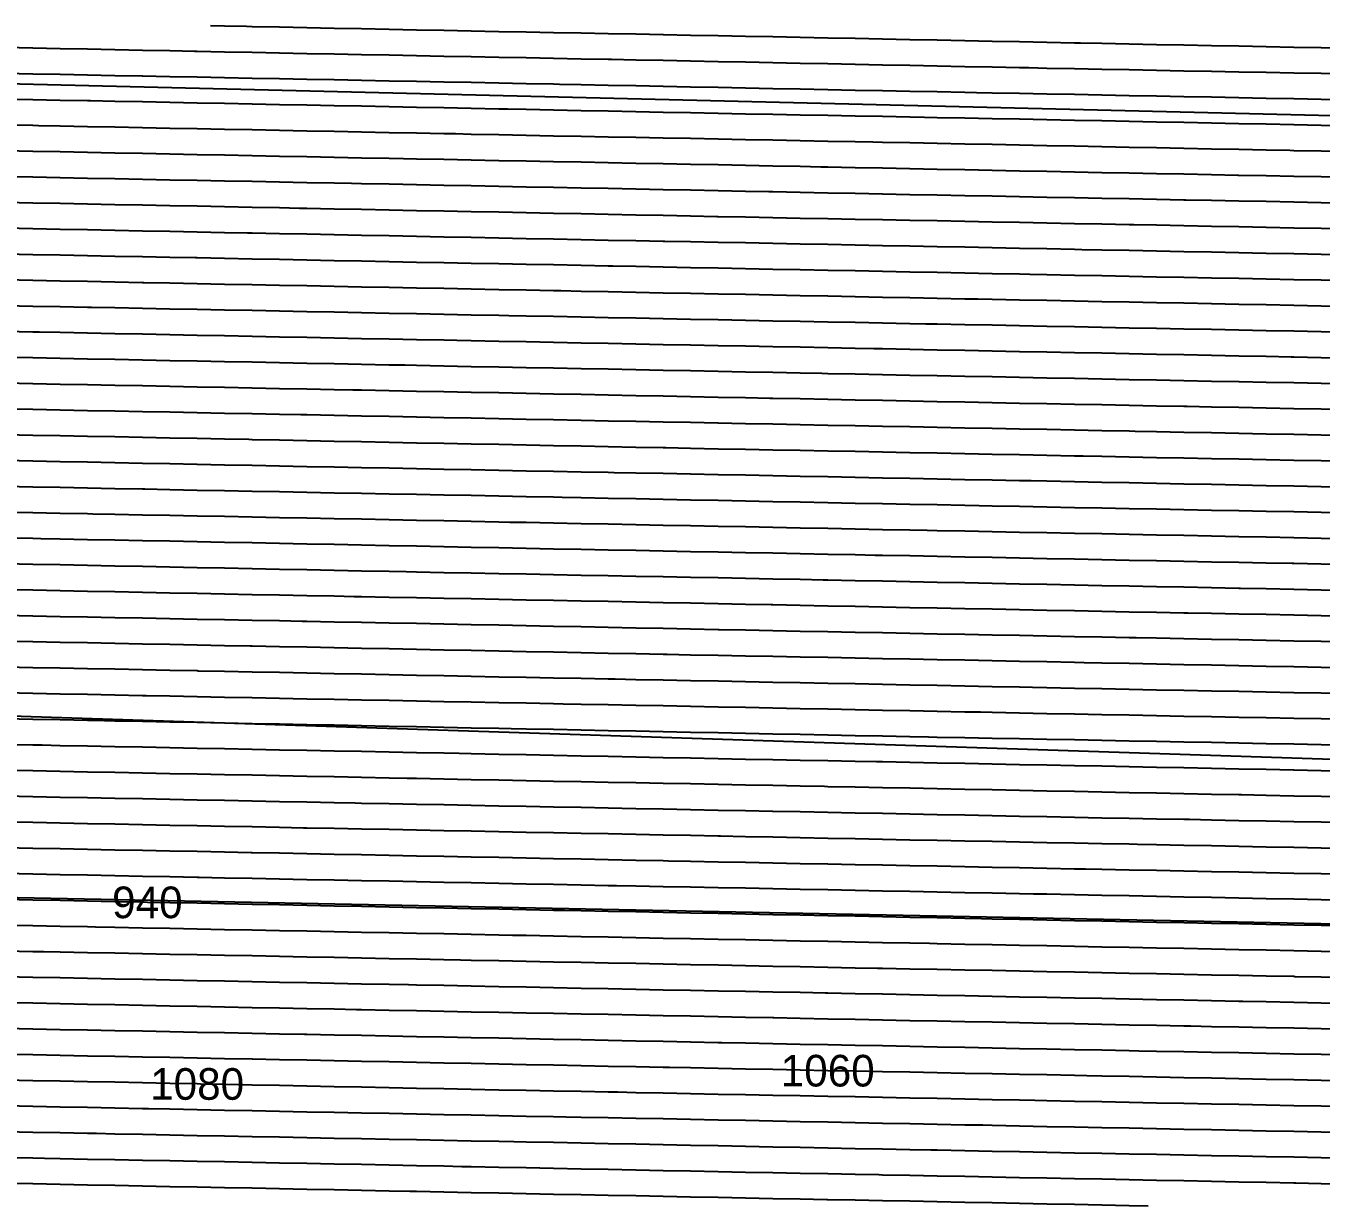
# Model space of a CAD drawing. Header units: metres. Extents: x 2416 to 4584, y 37 to 133.
# Drawn here: x 2894.7 to 2997.2, y 38.7 to 132 of the extents above; entities that cross this region are included whole.
import ezdxf
from ezdxf.enums import TextEntityAlignment as Align

# ---------------------------------------------------------------- set-up
doc = ezdxf.new("R2010")
doc.units = ezdxf.units.M
for name, color, linetype in [('Vs_1000', 7, 'Continuous'), ('Vs_1020', 7, 'Continuous'), ('Vs_1040', 7, 'Continuous'), ('Vs_1060', 7, 'Continuous'), ('Vs_1080', 7, 'Continuous'), ('Vs_1100', 7, 'Continuous'), ('Vs_1120', 7, 'Continuous'), ('Vs_1140', 7, 'Continuous'), ('Vs_1160', 7, 'Continuous'), ('Vs_260', 7, 'Continuous'), ('Vs_280', 7, 'Continuous'), ('Vs_300', 7, 'Continuous'), ('Vs_320', 7, 'Continuous'), ('Vs_340', 7, 'Continuous'), ('Vs_360', 7, 'Continuous'), ('Vs_380', 7, 'Continuous'), ('Vs_400', 7, 'Continuous'), ('Vs_420', 7, 'Continuous'), ('Vs_440', 7, 'Continuous'), ('Vs_460', 7, 'Continuous'), ('Vs_480', 7, 'Continuous'), ('Vs_500', 7, 'Continuous'), ('Vs_520', 7, 'Continuous'), ('Vs_540', 7, 'Continuous'), ('Vs_560', 7, 'Continuous'), ('Vs_580', 7, 'Continuous'), ('Vs_600', 7, 'Continuous'), ('Vs_620', 7, 'Continuous'), ('Vs_640', 7, 'Continuous'), ('Vs_660', 7, 'Continuous'), ('Vs_680', 7, 'Continuous'), ('Vs_700', 7, 'Continuous'), ('Vs_720', 7, 'Continuous'), ('Vs_740', 7, 'Continuous'), ('Vs_760', 7, 'Continuous'), ('Vs_780', 7, 'Continuous'), ('Vs_800', 7, 'Continuous'), ('Vs_820', 7, 'Continuous'), ('Vs_840', 7, 'Continuous'), ('Vs_860', 7, 'Continuous'), ('Vs_880', 7, 'Continuous'), ('Vs_900', 7, 'Continuous'), ('Vs_920', 7, 'Continuous'), ('Vs_940', 7, 'Continuous'), ('Vs_960', 7, 'Continuous'), ('Vs_980', 7, 'Continuous')]:
    doc.layers.add(name, color=color, linetype=linetype)

msp = doc.modelspace()

# ---------------------------------------------------------------- linework, layer by layer
at = {"layer": 'Vs_1000'}
msp.add_lwpolyline([(2999.34, 54.7), (2997.17, 54.74), (2995.01, 54.78), (2992.84, 54.83), (2990.98, 54.86), (2990.67, 54.87), (2988.5, 54.91), (2986.33, 54.96), (2984.17, 55), (2982, 55.04), (2979.83, 55.09), (2977.66, 55.13), (2975.49, 55.17), (2973.33, 55.21), (2971.16, 55.26), (2968.99, 55.3), (2966.82, 55.34), (2964.65, 55.39), (2962.49, 55.43), (2960.32, 55.47), (2958.15, 55.51), (2957.99, 55.52), (2955.98, 55.56), (2953.81, 55.6), (2951.64, 55.64), (2949.48, 55.69), (2947.31, 55.73), (2945.14, 55.77), (2942.97, 55.81), (2940.8, 55.86), (2938.64, 55.9), (2936.47, 55.94), (2934.3, 55.99), (2932.13, 56.03), (2929.96, 56.07), (2927.8, 56.12), (2925.63, 56.16), (2925, 56.17), (2923.46, 56.2), (2921.29, 56.24), (2919.12, 56.29), (2916.96, 56.33), (2914.79, 56.37), (2912.62, 56.42), (2910.45, 56.46), (2908.28, 56.5), (2906.12, 56.54), (2903.95, 56.59), (2901.78, 56.63), (2899.61, 56.67), (2897.44, 56.72), (2895.27, 56.76), (2893.11, 56.8)], dxfattribs=at)
at = {"layer": 'Vs_1020'}
msp.add_lwpolyline([(2999.34, 52.66), (2997.17, 52.7), (2995.01, 52.74), (2992.84, 52.79), (2990.67, 52.83), (2988.5, 52.87), (2986.87, 52.9), (2986.33, 52.92), (2984.17, 52.96), (2982, 53), (2979.83, 53.04), (2977.66, 53.09), (2975.49, 53.13), (2973.33, 53.17), (2971.16, 53.22), (2968.99, 53.26), (2966.82, 53.3), (2964.65, 53.34), (2962.49, 53.39), (2960.32, 53.43), (2958.15, 53.47), (2955.98, 53.52), (2953.88, 53.56), (2953.81, 53.56), (2951.64, 53.6), (2949.48, 53.64), (2947.31, 53.69), (2945.14, 53.73), (2942.97, 53.77), (2940.8, 53.82), (2938.64, 53.86), (2936.47, 53.9), (2934.3, 53.95), (2932.13, 53.99), (2929.96, 54.03), (2927.8, 54.07), (2925.63, 54.12), (2923.46, 54.16), (2921.29, 54.2), (2920.88, 54.21), (2919.12, 54.25), (2916.96, 54.29), (2914.79, 54.33), (2912.62, 54.37), (2910.45, 54.42), (2908.28, 54.46), (2906.12, 54.5), (2903.95, 54.55), (2901.78, 54.59), (2899.61, 54.63), (2897.44, 54.68), (2895.27, 54.72), (2893.11, 54.76)], dxfattribs=at)
at = {"layer": 'Vs_1040'}
msp.add_lwpolyline([(2999.34, 50.62), (2997.17, 50.66), (2995.01, 50.7), (2992.84, 50.75), (2990.67, 50.79), (2988.5, 50.83), (2986.33, 50.87), (2984.17, 50.92), (2982.76, 50.94), (2982, 50.96), (2979.83, 51), (2977.66, 51.05), (2975.49, 51.09), (2973.33, 51.13), (2971.16, 51.17), (2968.99, 51.22), (2966.82, 51.26), (2964.65, 51.3), (2962.49, 51.35), (2960.32, 51.39), (2958.15, 51.43), (2955.98, 51.47), (2953.81, 51.52), (2951.64, 51.56), (2949.77, 51.6), (2949.48, 51.6), (2947.31, 51.65), (2945.14, 51.69), (2942.97, 51.73), (2940.8, 51.78), (2938.64, 51.82), (2936.47, 51.86), (2934.3, 51.9), (2932.13, 51.95), (2929.96, 51.99), (2927.8, 52.03), (2925.63, 52.08), (2923.46, 52.12), (2921.29, 52.16), (2919.12, 52.2), (2916.96, 52.25), (2916.77, 52.25), (2914.79, 52.29), (2912.62, 52.33), (2910.45, 52.38), (2908.28, 52.42), (2906.12, 52.46), (2903.95, 52.51), (2901.78, 52.55), (2899.61, 52.59), (2897.44, 52.63), (2895.27, 52.68), (2893.11, 52.72)], dxfattribs=at)
at = {"layer": 'Vs_1060'}
msp.add_lwpolyline([(2999.34, 48.58), (2997.17, 48.62), (2995.01, 48.66), (2992.84, 48.7), (2990.67, 48.75), (2988.5, 48.79), (2986.33, 48.83), (2984.17, 48.88), (2982, 48.92), (2979.83, 48.96), (2978.65, 48.98), (2977.66, 49), (2975.49, 49.05), (2973.33, 49.09), (2971.16, 49.13), (2968.99, 49.18), (2966.82, 49.22), (2964.65, 49.26), (2962.49, 49.3), (2960.32, 49.35), (2958.15, 49.39), (2955.98, 49.43), (2953.81, 49.48), (2951.64, 49.52), (2949.48, 49.56), (2947.31, 49.61), (2945.65, 49.64), (2945.14, 49.65), (2942.97, 49.69), (2940.8, 49.73), (2938.64, 49.78), (2936.47, 49.82), (2934.3, 49.86), (2932.13, 49.91), (2929.96, 49.95), (2927.8, 49.99), (2925.63, 50.03), (2923.46, 50.08), (2921.29, 50.12), (2919.12, 50.16), (2916.96, 50.21), (2914.79, 50.25), (2912.66, 50.29), (2912.62, 50.29), (2910.45, 50.34), (2908.28, 50.38), (2906.12, 50.42), (2903.95, 50.46), (2901.78, 50.51), (2899.61, 50.55), (2897.44, 50.59), (2895.27, 50.64), (2893.11, 50.68)], dxfattribs=at)
at = {"layer": 'Vs_1080'}
msp.add_lwpolyline([(2999.34, 46.53), (2997.17, 46.58), (2995.01, 46.62), (2992.84, 46.66), (2990.67, 46.71), (2988.5, 46.75), (2986.33, 46.79), (2984.17, 46.83), (2982, 46.88), (2979.83, 46.92), (2977.66, 46.96), (2975.49, 47.01), (2974.53, 47.03), (2973.33, 47.05), (2971.16, 47.09), (2968.99, 47.13), (2966.82, 47.18), (2964.65, 47.22), (2962.49, 47.26), (2960.32, 47.31), (2958.15, 47.35), (2955.98, 47.39), (2953.81, 47.44), (2951.64, 47.48), (2949.48, 47.52), (2947.31, 47.56), (2945.14, 47.61), (2942.97, 47.65), (2941.54, 47.68), (2940.8, 47.69), (2938.64, 47.74), (2936.47, 47.78), (2934.3, 47.82), (2932.13, 47.86), (2929.96, 47.91), (2927.8, 47.95), (2925.63, 47.99), (2923.46, 48.04), (2921.29, 48.08), (2919.12, 48.12), (2916.96, 48.17), (2914.79, 48.21), (2912.62, 48.25), (2910.45, 48.29), (2908.55, 48.33), (2908.28, 48.34), (2906.12, 48.38), (2903.95, 48.42), (2901.78, 48.47), (2899.61, 48.51), (2897.44, 48.55), (2895.27, 48.59), (2893.11, 48.64)], dxfattribs=at)
at = {"layer": 'Vs_1100'}
msp.add_lwpolyline([(2999.34, 44.49), (2997.17, 44.54), (2995.01, 44.58), (2992.84, 44.62), (2990.67, 44.66), (2988.5, 44.71), (2986.33, 44.75), (2984.17, 44.79), (2982, 44.84), (2979.83, 44.88), (2977.66, 44.92), (2975.49, 44.96), (2973.33, 45.01), (2971.16, 45.05), (2970.42, 45.07), (2968.99, 45.09), (2966.82, 45.14), (2964.65, 45.18), (2962.49, 45.22), (2960.32, 45.27), (2958.15, 45.31), (2955.98, 45.35), (2953.81, 45.39), (2951.64, 45.44), (2949.48, 45.48), (2947.31, 45.52), (2945.14, 45.57), (2942.97, 45.61), (2940.8, 45.65), (2938.64, 45.69), (2937.43, 45.72), (2936.47, 45.74), (2934.3, 45.78), (2932.13, 45.82), (2929.96, 45.87), (2927.8, 45.91), (2925.63, 45.95), (2923.46, 46), (2921.29, 46.04), (2919.12, 46.08), (2916.96, 46.12), (2914.79, 46.17), (2912.62, 46.21), (2910.45, 46.25), (2908.28, 46.3), (2906.12, 46.34), (2904.44, 46.37), (2903.95, 46.38), (2901.78, 46.42), (2899.61, 46.47), (2897.44, 46.51), (2895.27, 46.55), (2893.11, 46.6)], dxfattribs=at)
at = {"layer": 'Vs_1120'}
msp.add_lwpolyline([(2999.3, 42.45), (2997.17, 42.49), (2995.01, 42.54), (2992.84, 42.58), (2990.67, 42.62), (2988.5, 42.67), (2986.33, 42.71), (2984.17, 42.75), (2982, 42.79), (2979.83, 42.84), (2977.66, 42.88), (2975.49, 42.92), (2973.33, 42.97), (2971.16, 43.01), (2968.99, 43.05), (2966.82, 43.1), (2966.31, 43.11), (2964.65, 43.14), (2962.49, 43.18), (2960.32, 43.22), (2958.15, 43.27), (2955.98, 43.31), (2953.81, 43.35), (2951.64, 43.4), (2949.48, 43.44), (2947.31, 43.48), (2945.14, 43.52), (2942.97, 43.57), (2940.8, 43.61), (2938.64, 43.65), (2936.47, 43.7), (2934.3, 43.74), (2933.32, 43.76), (2932.13, 43.78), (2929.96, 43.83), (2927.8, 43.87), (2925.63, 43.91), (2923.46, 43.95), (2921.29, 44), (2919.12, 44.04), (2916.96, 44.08), (2914.79, 44.13), (2912.62, 44.17), (2910.45, 44.21), (2908.28, 44.25), (2906.12, 44.3), (2903.95, 44.34), (2901.78, 44.38), (2900.33, 44.41), (2899.61, 44.43), (2897.44, 44.47), (2895.27, 44.51), (2893.11, 44.55)], dxfattribs=at)
at = {"layer": 'Vs_1140'}
msp.add_lwpolyline([(2999.34, 40.41), (2997.17, 40.45), (2995.19, 40.49), (2995.01, 40.5), (2992.84, 40.54), (2990.67, 40.58), (2988.5, 40.62), (2986.33, 40.67), (2984.17, 40.71), (2982, 40.75), (2979.83, 40.8), (2977.66, 40.84), (2975.49, 40.88), (2973.33, 40.93), (2971.16, 40.97), (2968.99, 41.01), (2966.82, 41.05), (2964.65, 41.1), (2962.49, 41.14), (2962.2, 41.15), (2960.32, 41.18), (2958.15, 41.23), (2955.98, 41.27), (2953.81, 41.31), (2951.64, 41.35), (2949.48, 41.4), (2947.31, 41.44), (2945.14, 41.48), (2942.97, 41.53), (2940.8, 41.57), (2938.64, 41.61), (2936.47, 41.66), (2934.3, 41.7), (2932.13, 41.74), (2929.96, 41.78), (2929.21, 41.8), (2927.8, 41.83), (2925.63, 41.87), (2923.46, 41.91), (2921.29, 41.96), (2919.12, 42), (2916.96, 42.04), (2914.79, 42.08), (2912.62, 42.13), (2910.45, 42.17), (2908.28, 42.21), (2906.12, 42.26), (2903.95, 42.3), (2901.78, 42.34), (2899.61, 42.38), (2897.44, 42.43), (2896.21, 42.45), (2895.27, 42.47), (2893.11, 42.51)], dxfattribs=at)
at = {"layer": 'Vs_1160'}
msp.add_lwpolyline([(2983.49, 38.68), (2982, 38.71), (2979.83, 38.76), (2977.66, 38.8), (2975.49, 38.84), (2973.33, 38.88), (2971.16, 38.93), (2968.99, 38.97), (2966.82, 39.01), (2964.65, 39.06), (2962.49, 39.1), (2960.32, 39.14), (2958.15, 39.18), (2958.09, 39.19), (2955.98, 39.23), (2953.81, 39.27), (2951.64, 39.31), (2949.48, 39.36), (2947.31, 39.4), (2945.14, 39.44), (2942.97, 39.49), (2940.8, 39.53), (2938.64, 39.57), (2936.47, 39.61), (2934.3, 39.66), (2932.13, 39.7), (2929.96, 39.74), (2927.8, 39.79), (2925.63, 39.83), (2925.09, 39.84), (2923.46, 39.87), (2921.29, 39.91), (2919.12, 39.96), (2916.96, 40), (2914.79, 40.04), (2912.62, 40.09), (2910.45, 40.13), (2908.28, 40.17), (2906.12, 40.21), (2903.95, 40.26), (2901.78, 40.3), (2899.61, 40.34), (2897.44, 40.39), (2895.27, 40.43), (2893.11, 40.47)], dxfattribs=at)
at = {"layer": 'Vs_260'}
msp.add_lwpolyline([(2999.34, 130.22), (2997.17, 130.27), (2995.01, 130.31), (2992.84, 130.35), (2990.67, 130.4), (2988.5, 130.44), (2986.33, 130.48), (2984.17, 130.52), (2982, 130.57), (2979.83, 130.61), (2978.16, 130.64), (2977.66, 130.65), (2975.49, 130.7), (2973.33, 130.74), (2971.16, 130.78), (2968.99, 130.82), (2966.82, 130.87), (2964.65, 130.91), (2962.49, 130.95), (2960.32, 131), (2958.15, 131.04), (2955.98, 131.08), (2953.81, 131.13), (2951.64, 131.17), (2949.48, 131.21), (2947.31, 131.25), (2945.17, 131.3), (2945.14, 131.3), (2942.97, 131.34), (2940.8, 131.38), (2938.64, 131.43), (2936.47, 131.47), (2934.3, 131.51), (2932.13, 131.55), (2929.96, 131.6), (2927.8, 131.64), (2925.63, 131.68), (2923.46, 131.73), (2921.29, 131.77), (2919.12, 131.81), (2916.96, 131.86), (2914.79, 131.9), (2912.62, 131.94), (2912.17, 131.95), (2910.45, 131.98), (2909.33, 132.01)], dxfattribs=at)
at = {"layer": 'Vs_280'}
for points in [[(2704.08, 132.01), (3703.96, 107.9)], [(2999.34, 128.18), (2997.17, 128.23), (2995.01, 128.27), (2992.84, 128.31), (2990.67, 128.35), (2988.5, 128.4), (2986.33, 128.44), (2984.17, 128.48), (2982, 128.53), (2979.83, 128.57), (2977.66, 128.61), (2975.49, 128.65), (2974.05, 128.68), (2973.33, 128.7), (2971.16, 128.74), (2968.99, 128.78), (2966.82, 128.83), (2964.65, 128.87), (2962.49, 128.91), (2960.32, 128.96), (2958.15, 129), (2955.98, 129.04), (2953.81, 129.08), (2951.64, 129.13), (2949.48, 129.17), (2947.31, 129.21), (2945.14, 129.26), (2942.97, 129.3), (2941.05, 129.34), (2940.8, 129.34), (2938.64, 129.38), (2936.47, 129.43), (2934.3, 129.47), (2932.13, 129.51), (2929.96, 129.56), (2927.8, 129.6), (2925.63, 129.64), (2923.46, 129.69), (2921.29, 129.73), (2919.12, 129.77), (2916.96, 129.81), (2914.79, 129.86), (2912.62, 129.9), (2910.45, 129.94), (2908.28, 129.99), (2908.06, 129.99), (2906.12, 130.03), (2903.95, 130.07), (2901.78, 130.11), (2899.61, 130.16), (2897.44, 130.2), (2895.27, 130.24), (2893.11, 130.29)]]:
    msp.add_lwpolyline(points, dxfattribs=at)
at = {"layer": 'Vs_300'}
msp.add_lwpolyline([(2999.34, 126.14), (2997.17, 126.18), (2995.01, 126.23), (2992.84, 126.27), (2990.67, 126.31), (2988.5, 126.36), (2986.33, 126.4), (2984.17, 126.44), (2982, 126.48), (2979.83, 126.53), (2977.66, 126.57), (2975.49, 126.61), (2973.33, 126.66), (2971.16, 126.7), (2969.93, 126.72), (2968.99, 126.74), (2966.82, 126.79), (2964.65, 126.83), (2962.49, 126.87), (2960.32, 126.91), (2958.15, 126.96), (2955.98, 127), (2953.81, 127.04), (2951.64, 127.09), (2949.48, 127.13), (2947.31, 127.17), (2945.14, 127.21), (2942.97, 127.26), (2940.8, 127.3), (2938.64, 127.34), (2936.94, 127.38), (2936.47, 127.39), (2934.3, 127.43), (2932.13, 127.47), (2929.96, 127.52), (2927.8, 127.56), (2925.63, 127.6), (2923.46, 127.64), (2921.29, 127.69), (2919.12, 127.73), (2916.96, 127.77), (2914.79, 127.82), (2912.62, 127.86), (2910.45, 127.9), (2908.28, 127.94), (2906.12, 127.99), (2903.95, 128.03), (2903.95, 128.03), (2901.78, 128.07), (2899.61, 128.12), (2897.44, 128.16), (2895.27, 128.2), (2893.11, 128.24)], dxfattribs=at)
at = {"layer": 'Vs_320'}
msp.add_lwpolyline([(2998.82, 124.11), (2997.17, 124.14), (2995.01, 124.19), (2992.84, 124.23), (2990.67, 124.27), (2988.5, 124.31), (2986.33, 124.36), (2984.17, 124.4), (2982, 124.44), (2979.83, 124.49), (2977.66, 124.53), (2975.49, 124.57), (2973.33, 124.62), (2971.16, 124.66), (2968.99, 124.7), (2966.82, 124.74), (2965.82, 124.76), (2964.65, 124.79), (2962.49, 124.83), (2960.32, 124.87), (2958.15, 124.92), (2955.98, 124.96), (2953.81, 125), (2951.64, 125.04), (2949.48, 125.09), (2947.31, 125.13), (2945.14, 125.17), (2942.97, 125.22), (2940.8, 125.26), (2938.64, 125.3), (2936.47, 125.35), (2934.3, 125.39), (2932.83, 125.42), (2932.13, 125.43), (2929.96, 125.47), (2927.8, 125.52), (2925.63, 125.56), (2923.46, 125.6), (2921.29, 125.65), (2919.12, 125.69), (2916.96, 125.73), (2914.79, 125.77), (2912.62, 125.82), (2910.45, 125.86), (2908.28, 125.9), (2906.12, 125.95), (2903.95, 125.99), (2901.78, 126.03), (2899.84, 126.07), (2899.61, 126.07), (2897.44, 126.12), (2895.27, 126.16), (2893.11, 126.2)], dxfattribs=at)
at = {"layer": 'Vs_340'}
msp.add_lwpolyline([(2999.34, 122.06), (2997.17, 122.1), (2995.01, 122.14), (2994.7, 122.15), (2992.84, 122.19), (2990.67, 122.23), (2988.5, 122.27), (2986.33, 122.32), (2984.17, 122.36), (2982, 122.4), (2979.83, 122.45), (2977.66, 122.49), (2975.49, 122.53), (2973.33, 122.57), (2971.16, 122.62), (2968.99, 122.66), (2966.82, 122.7), (2964.65, 122.75), (2962.49, 122.79), (2961.71, 122.8), (2960.32, 122.83), (2958.15, 122.87), (2955.98, 122.92), (2953.81, 122.96), (2951.64, 123), (2949.48, 123.05), (2947.31, 123.09), (2945.14, 123.13), (2942.97, 123.18), (2940.8, 123.22), (2938.64, 123.26), (2936.47, 123.3), (2934.3, 123.35), (2932.13, 123.39), (2929.96, 123.43), (2928.72, 123.46), (2927.8, 123.48), (2925.63, 123.52), (2923.46, 123.56), (2921.29, 123.6), (2919.12, 123.65), (2916.96, 123.69), (2914.79, 123.73), (2912.62, 123.78), (2910.45, 123.82), (2908.28, 123.86), (2906.12, 123.9), (2903.95, 123.95), (2901.78, 123.99), (2899.61, 124.03), (2897.44, 124.08), (2895.73, 124.11), (2895.27, 124.12), (2893.11, 124.16)], dxfattribs=at)
at = {"layer": 'Vs_360'}
msp.add_lwpolyline([(2999.34, 120.02), (2997.17, 120.06), (2995.01, 120.1), (2992.84, 120.15), (2990.67, 120.19), (2990.59, 120.19), (2988.5, 120.23), (2986.33, 120.28), (2984.17, 120.32), (2982, 120.36), (2979.83, 120.4), (2977.66, 120.45), (2975.49, 120.49), (2973.33, 120.53), (2971.16, 120.58), (2968.99, 120.62), (2966.82, 120.66), (2964.65, 120.7), (2962.49, 120.75), (2960.32, 120.79), (2958.15, 120.83), (2957.6, 120.84), (2955.98, 120.88), (2953.81, 120.92), (2951.64, 120.96), (2949.48, 121.01), (2947.31, 121.05), (2945.14, 121.09), (2942.97, 121.13), (2940.8, 121.18), (2938.64, 121.22), (2936.47, 121.26), (2934.3, 121.31), (2932.13, 121.35), (2929.96, 121.39), (2927.8, 121.43), (2925.63, 121.48), (2924.61, 121.5), (2923.46, 121.52), (2921.29, 121.56), (2919.12, 121.61), (2916.96, 121.65), (2914.79, 121.69), (2912.62, 121.73), (2910.45, 121.78), (2908.28, 121.82), (2906.12, 121.86), (2903.95, 121.91), (2901.78, 121.95), (2899.61, 121.99), (2897.44, 122.04), (2895.27, 122.08), (2893.11, 122.12)], dxfattribs=at)
at = {"layer": 'Vs_380'}
msp.add_lwpolyline([(2999.34, 117.98), (2997.17, 118.02), (2995.01, 118.06), (2992.84, 118.11), (2990.67, 118.15), (2988.5, 118.19), (2986.48, 118.23), (2986.33, 118.23), (2984.17, 118.28), (2982, 118.32), (2979.83, 118.36), (2977.66, 118.41), (2975.49, 118.45), (2973.33, 118.49), (2971.16, 118.53), (2968.99, 118.58), (2966.82, 118.62), (2964.65, 118.66), (2962.49, 118.71), (2960.32, 118.75), (2958.15, 118.79), (2955.98, 118.84), (2953.81, 118.88), (2953.49, 118.88), (2951.64, 118.92), (2949.48, 118.96), (2947.31, 119.01), (2945.14, 119.05), (2942.97, 119.09), (2940.8, 119.14), (2938.64, 119.18), (2936.47, 119.22), (2934.3, 119.26), (2932.13, 119.31), (2929.96, 119.35), (2927.8, 119.39), (2925.63, 119.44), (2923.46, 119.48), (2921.29, 119.52), (2920.49, 119.54), (2919.12, 119.56), (2916.96, 119.61), (2914.79, 119.65), (2912.62, 119.69), (2910.45, 119.74), (2908.28, 119.78), (2906.12, 119.82), (2903.95, 119.87), (2901.78, 119.91), (2899.61, 119.95), (2897.44, 119.99), (2895.27, 120.04), (2893.11, 120.08)], dxfattribs=at)
at = {"layer": 'Vs_400'}
msp.add_lwpolyline([(2999.34, 115.94), (2997.17, 115.98), (2995.01, 116.02), (2992.84, 116.06), (2990.67, 116.11), (2988.5, 116.15), (2986.33, 116.19), (2984.17, 116.24), (2982.37, 116.27), (2982, 116.28), (2979.83, 116.32), (2977.66, 116.36), (2975.49, 116.41), (2973.33, 116.45), (2971.16, 116.49), (2968.99, 116.54), (2966.82, 116.58), (2964.65, 116.62), (2962.49, 116.67), (2960.32, 116.71), (2958.15, 116.75), (2955.98, 116.79), (2953.81, 116.84), (2951.64, 116.88), (2949.48, 116.92), (2949.37, 116.92), (2947.31, 116.97), (2945.14, 117.01), (2942.97, 117.05), (2940.8, 117.09), (2938.64, 117.14), (2936.47, 117.18), (2934.3, 117.22), (2932.13, 117.27), (2929.96, 117.31), (2927.8, 117.35), (2925.63, 117.39), (2923.46, 117.44), (2921.29, 117.48), (2919.12, 117.52), (2916.96, 117.57), (2916.38, 117.58), (2914.79, 117.61), (2912.62, 117.65), (2910.45, 117.7), (2908.28, 117.74), (2906.12, 117.78), (2903.95, 117.82), (2901.78, 117.87), (2899.61, 117.91), (2897.44, 117.95), (2895.27, 118), (2893.11, 118.04)], dxfattribs=at)
at = {"layer": 'Vs_420'}
msp.add_lwpolyline([(2999.34, 113.89), (2997.17, 113.94), (2995.01, 113.98), (2992.84, 114.02), (2990.67, 114.07), (2988.5, 114.11), (2986.33, 114.15), (2984.17, 114.19), (2982, 114.24), (2979.83, 114.28), (2978.26, 114.31), (2977.66, 114.32), (2975.49, 114.37), (2973.33, 114.41), (2971.16, 114.45), (2968.99, 114.5), (2966.82, 114.54), (2964.65, 114.58), (2962.49, 114.62), (2960.32, 114.67), (2958.15, 114.71), (2955.98, 114.75), (2953.81, 114.8), (2951.64, 114.84), (2949.48, 114.88), (2947.31, 114.92), (2945.26, 114.96), (2945.14, 114.97), (2942.97, 115.01), (2940.8, 115.05), (2938.64, 115.1), (2936.47, 115.14), (2934.3, 115.18), (2932.13, 115.22), (2929.96, 115.27), (2927.8, 115.31), (2925.63, 115.35), (2923.46, 115.4), (2921.29, 115.44), (2919.12, 115.48), (2916.96, 115.53), (2914.79, 115.57), (2912.62, 115.61), (2912.27, 115.62), (2910.45, 115.65), (2908.28, 115.7), (2906.12, 115.74), (2903.95, 115.78), (2901.78, 115.83), (2899.61, 115.87), (2897.44, 115.91), (2895.27, 115.95), (2893.11, 116)], dxfattribs=at)
at = {"layer": 'Vs_440'}
msp.add_lwpolyline([(2999.34, 111.85), (2997.17, 111.9), (2995.01, 111.94), (2992.84, 111.98), (2990.67, 112.02), (2988.5, 112.07), (2986.33, 112.11), (2984.17, 112.15), (2982, 112.2), (2979.83, 112.24), (2977.66, 112.28), (2975.49, 112.33), (2974.14, 112.35), (2973.33, 112.37), (2971.16, 112.41), (2968.99, 112.45), (2966.82, 112.5), (2964.65, 112.54), (2962.49, 112.58), (2960.32, 112.63), (2958.15, 112.67), (2955.98, 112.71), (2953.81, 112.75), (2951.64, 112.8), (2949.48, 112.84), (2947.31, 112.88), (2945.14, 112.93), (2942.97, 112.97), (2941.15, 113.01), (2940.8, 113.01), (2938.64, 113.05), (2936.47, 113.1), (2934.3, 113.14), (2932.13, 113.18), (2929.96, 113.23), (2927.8, 113.27), (2925.63, 113.31), (2923.46, 113.36), (2921.29, 113.4), (2919.12, 113.44), (2916.96, 113.48), (2914.79, 113.53), (2912.62, 113.57), (2910.45, 113.61), (2908.28, 113.66), (2908.16, 113.66), (2906.12, 113.7), (2903.95, 113.74), (2901.78, 113.78), (2899.61, 113.83), (2897.44, 113.87), (2895.27, 113.91), (2893.11, 113.96)], dxfattribs=at)
at = {"layer": 'Vs_460'}
msp.add_lwpolyline([(2999.34, 109.81), (2997.17, 109.85), (2995.01, 109.9), (2992.84, 109.94), (2990.67, 109.98), (2988.5, 110.03), (2986.33, 110.07), (2984.17, 110.11), (2982, 110.16), (2979.83, 110.2), (2977.66, 110.24), (2975.49, 110.28), (2973.33, 110.33), (2971.16, 110.37), (2970.03, 110.39), (2968.99, 110.41), (2966.82, 110.46), (2964.65, 110.5), (2962.49, 110.54), (2960.32, 110.58), (2958.15, 110.63), (2955.98, 110.67), (2953.81, 110.71), (2951.64, 110.76), (2949.48, 110.8), (2947.31, 110.84), (2945.14, 110.88), (2942.97, 110.93), (2940.8, 110.97), (2938.64, 111.01), (2937.04, 111.05), (2936.47, 111.06), (2934.3, 111.1), (2932.13, 111.14), (2929.96, 111.19), (2927.8, 111.23), (2925.63, 111.27), (2923.46, 111.31), (2921.29, 111.36), (2919.12, 111.4), (2916.96, 111.44), (2914.79, 111.49), (2912.62, 111.53), (2910.45, 111.57), (2908.28, 111.61), (2906.12, 111.66), (2904.05, 111.7), (2903.95, 111.7), (2901.78, 111.74), (2899.61, 111.79), (2897.44, 111.83), (2895.27, 111.87), (2893.11, 111.92)], dxfattribs=at)
at = {"layer": 'Vs_480'}
msp.add_lwpolyline([(2998.91, 107.78), (2997.17, 107.81), (2995.01, 107.86), (2992.84, 107.9), (2990.67, 107.94), (2988.5, 107.99), (2986.33, 108.03), (2984.17, 108.07), (2982, 108.11), (2979.83, 108.16), (2977.66, 108.2), (2975.49, 108.24), (2973.33, 108.29), (2971.16, 108.33), (2968.99, 108.37), (2966.82, 108.41), (2965.92, 108.43), (2964.65, 108.46), (2962.49, 108.5), (2960.32, 108.54), (2958.15, 108.59), (2955.98, 108.63), (2953.81, 108.67), (2951.64, 108.71), (2949.48, 108.76), (2947.31, 108.8), (2945.14, 108.84), (2942.97, 108.89), (2940.8, 108.93), (2938.64, 108.97), (2936.47, 109.02), (2934.3, 109.06), (2932.93, 109.09), (2932.13, 109.1), (2929.96, 109.14), (2927.8, 109.19), (2925.63, 109.23), (2923.46, 109.27), (2921.29, 109.32), (2919.12, 109.36), (2916.96, 109.4), (2914.79, 109.44), (2912.62, 109.49), (2910.45, 109.53), (2908.28, 109.57), (2906.12, 109.62), (2903.95, 109.66), (2901.78, 109.7), (2899.93, 109.74), (2899.61, 109.75), (2897.44, 109.79), (2895.27, 109.83), (2893.11, 109.87)], dxfattribs=at)
at = {"layer": 'Vs_500'}
msp.add_lwpolyline([(2999.34, 105.73), (2997.17, 105.77), (2995.01, 105.82), (2994.8, 105.82), (2992.84, 105.86), (2990.67, 105.9), (2988.5, 105.94), (2986.33, 105.99), (2984.17, 106.03), (2982, 106.07), (2979.83, 106.12), (2977.66, 106.16), (2975.49, 106.2), (2973.33, 106.24), (2971.16, 106.29), (2968.99, 106.33), (2966.82, 106.37), (2964.65, 106.42), (2962.49, 106.46), (2961.81, 106.47), (2960.32, 106.5), (2958.15, 106.54), (2955.98, 106.59), (2953.81, 106.63), (2951.64, 106.67), (2949.48, 106.72), (2947.31, 106.76), (2945.14, 106.8), (2942.97, 106.85), (2940.8, 106.89), (2938.64, 106.93), (2936.47, 106.97), (2934.3, 107.02), (2932.13, 107.06), (2929.96, 107.1), (2928.82, 107.13), (2927.8, 107.15), (2925.63, 107.19), (2923.46, 107.23), (2921.29, 107.27), (2919.12, 107.32), (2916.96, 107.36), (2914.79, 107.4), (2912.62, 107.45), (2910.45, 107.49), (2908.28, 107.53), (2906.12, 107.58), (2903.95, 107.62), (2901.78, 107.66), (2899.61, 107.7), (2897.44, 107.75), (2895.82, 107.78), (2895.27, 107.79), (2893.11, 107.83)], dxfattribs=at)
at = {"layer": 'Vs_520'}
msp.add_lwpolyline([(2999.34, 103.69), (2997.17, 103.73), (2995.01, 103.77), (2992.84, 103.82), (2990.69, 103.86), (2990.67, 103.86), (2988.5, 103.9), (2986.33, 103.95), (2984.17, 103.99), (2982, 104.03), (2979.83, 104.07), (2977.66, 104.12), (2975.49, 104.16), (2973.33, 104.2), (2971.16, 104.25), (2968.99, 104.29), (2966.82, 104.33), (2964.65, 104.37), (2962.49, 104.42), (2960.32, 104.46), (2958.15, 104.5), (2957.7, 104.51), (2955.98, 104.55), (2953.81, 104.59), (2951.64, 104.63), (2949.48, 104.68), (2947.31, 104.72), (2945.14, 104.76), (2942.97, 104.8), (2940.8, 104.85), (2938.64, 104.89), (2936.47, 104.93), (2934.3, 104.98), (2932.13, 105.02), (2929.96, 105.06), (2927.8, 105.1), (2925.63, 105.15), (2924.7, 105.17), (2923.46, 105.19), (2921.29, 105.23), (2919.12, 105.28), (2916.96, 105.32), (2914.79, 105.36), (2912.62, 105.41), (2910.45, 105.45), (2908.28, 105.49), (2906.12, 105.53), (2903.95, 105.58), (2901.78, 105.62), (2899.61, 105.66), (2897.44, 105.71), (2895.27, 105.75), (2893.11, 105.79)], dxfattribs=at)
at = {"layer": 'Vs_540'}
msp.add_lwpolyline([(2999.34, 101.65), (2997.17, 101.69), (2995.01, 101.73), (2992.84, 101.78), (2990.67, 101.82), (2988.5, 101.86), (2986.58, 101.9), (2986.33, 101.9), (2984.17, 101.95), (2982, 101.99), (2979.83, 102.03), (2977.66, 102.08), (2975.49, 102.12), (2973.33, 102.16), (2971.16, 102.2), (2968.99, 102.25), (2966.82, 102.29), (2964.65, 102.33), (2962.49, 102.38), (2960.32, 102.42), (2958.15, 102.46), (2955.98, 102.51), (2953.81, 102.55), (2953.58, 102.55), (2951.64, 102.59), (2949.48, 102.63), (2947.31, 102.68), (2945.14, 102.72), (2942.97, 102.76), (2940.8, 102.81), (2938.64, 102.85), (2936.47, 102.89), (2934.3, 102.93), (2932.13, 102.98), (2929.96, 103.02), (2927.8, 103.06), (2925.63, 103.11), (2923.46, 103.15), (2921.29, 103.19), (2920.59, 103.21), (2919.12, 103.24), (2916.96, 103.28), (2914.79, 103.32), (2912.62, 103.36), (2910.45, 103.41), (2908.28, 103.45), (2906.12, 103.49), (2903.95, 103.54), (2901.78, 103.58), (2899.61, 103.62), (2897.44, 103.66), (2895.27, 103.71), (2893.11, 103.75)], dxfattribs=at)
at = {"layer": 'Vs_560'}
msp.add_lwpolyline([(2999.34, 99.61), (2997.17, 99.65), (2995.01, 99.69), (2992.84, 99.73), (2990.67, 99.78), (2988.5, 99.82), (2986.33, 99.86), (2984.17, 99.91), (2982.47, 99.94), (2982, 99.95), (2979.83, 99.99), (2977.66, 100.03), (2975.49, 100.08), (2973.33, 100.12), (2971.16, 100.16), (2968.99, 100.21), (2966.82, 100.25), (2964.65, 100.29), (2962.49, 100.34), (2960.32, 100.38), (2958.15, 100.42), (2955.98, 100.46), (2953.81, 100.51), (2951.64, 100.55), (2949.48, 100.59), (2949.47, 100.59), (2947.31, 100.64), (2945.14, 100.68), (2942.97, 100.72), (2940.8, 100.76), (2938.64, 100.81), (2936.47, 100.85), (2934.3, 100.89), (2932.13, 100.94), (2929.96, 100.98), (2927.8, 101.02), (2925.63, 101.07), (2923.46, 101.11), (2921.29, 101.15), (2919.12, 101.19), (2916.96, 101.24), (2916.48, 101.25), (2914.79, 101.28), (2912.62, 101.32), (2910.45, 101.37), (2908.28, 101.41), (2906.12, 101.45), (2903.95, 101.49), (2901.78, 101.54), (2899.61, 101.58), (2897.44, 101.62), (2895.27, 101.67), (2893.11, 101.71)], dxfattribs=at)
at = {"layer": 'Vs_580'}
msp.add_lwpolyline([(2999.34, 97.56), (2997.17, 97.61), (2995.01, 97.65), (2992.84, 97.69), (2990.67, 97.74), (2988.5, 97.78), (2986.33, 97.82), (2984.17, 97.86), (2982, 97.91), (2979.83, 97.95), (2978.35, 97.98), (2977.66, 97.99), (2975.49, 98.04), (2973.33, 98.08), (2971.16, 98.12), (2968.99, 98.17), (2966.82, 98.21), (2964.65, 98.25), (2962.49, 98.29), (2960.32, 98.34), (2958.15, 98.38), (2955.98, 98.42), (2953.81, 98.47), (2951.64, 98.51), (2949.48, 98.55), (2947.31, 98.59), (2945.36, 98.63), (2945.14, 98.64), (2942.97, 98.68), (2940.8, 98.72), (2938.64, 98.77), (2936.47, 98.81), (2934.3, 98.85), (2932.13, 98.9), (2929.96, 98.94), (2927.8, 98.98), (2925.63, 99.02), (2923.46, 99.07), (2921.29, 99.11), (2919.12, 99.15), (2916.96, 99.2), (2914.79, 99.24), (2912.62, 99.28), (2912.37, 99.29), (2910.45, 99.32), (2908.28, 99.37), (2906.12, 99.41), (2903.95, 99.45), (2901.78, 99.5), (2899.61, 99.54), (2897.44, 99.58), (2895.27, 99.62), (2893.11, 99.67)], dxfattribs=at)
at = {"layer": 'Vs_600'}
msp.add_lwpolyline([(2999.34, 95.52), (2997.17, 95.57), (2995.01, 95.61), (2992.84, 95.65), (2990.67, 95.69), (2988.5, 95.74), (2986.33, 95.78), (2984.17, 95.82), (2982, 95.87), (2979.83, 95.91), (2977.66, 95.95), (2975.49, 96), (2974.24, 96.02), (2973.33, 96.04), (2971.16, 96.08), (2968.99, 96.12), (2966.82, 96.17), (2964.65, 96.21), (2962.49, 96.25), (2960.32, 96.3), (2958.15, 96.34), (2955.98, 96.38), (2953.81, 96.42), (2951.64, 96.47), (2949.48, 96.51), (2947.31, 96.55), (2945.14, 96.6), (2942.97, 96.64), (2941.25, 96.67), (2940.8, 96.68), (2938.64, 96.73), (2936.47, 96.77), (2934.3, 96.81), (2932.13, 96.85), (2929.96, 96.9), (2927.8, 96.94), (2925.63, 96.98), (2923.46, 97.03), (2921.29, 97.07), (2919.12, 97.11), (2916.96, 97.15), (2914.79, 97.2), (2912.62, 97.24), (2910.45, 97.28), (2908.28, 97.33), (2908.26, 97.33), (2906.12, 97.37), (2903.95, 97.41), (2901.78, 97.45), (2899.61, 97.5), (2897.44, 97.54), (2895.27, 97.58), (2893.11, 97.63)], dxfattribs=at)
at = {"layer": 'Vs_620'}
msp.add_lwpolyline([(2999.34, 93.48), (2997.17, 93.52), (2995.01, 93.57), (2992.84, 93.61), (2990.67, 93.65), (2988.5, 93.7), (2986.33, 93.74), (2984.17, 93.78), (2982, 93.83), (2979.83, 93.87), (2977.66, 93.91), (2975.49, 93.95), (2973.33, 94), (2971.16, 94.04), (2970.13, 94.06), (2968.99, 94.08), (2966.82, 94.13), (2964.65, 94.17), (2962.49, 94.21), (2960.32, 94.25), (2958.15, 94.3), (2955.98, 94.34), (2953.81, 94.38), (2951.64, 94.43), (2949.48, 94.47), (2947.31, 94.51), (2945.14, 94.56), (2942.97, 94.6), (2940.8, 94.64), (2938.64, 94.68), (2937.14, 94.71), (2936.47, 94.73), (2934.3, 94.77), (2932.13, 94.81), (2929.96, 94.86), (2927.8, 94.9), (2925.63, 94.94), (2923.46, 94.98), (2921.29, 95.03), (2919.12, 95.07), (2916.96, 95.11), (2914.79, 95.16), (2912.62, 95.2), (2910.45, 95.24), (2908.28, 95.28), (2906.12, 95.33), (2904.14, 95.37), (2903.95, 95.37), (2901.78, 95.41), (2899.61, 95.46), (2897.44, 95.5), (2895.27, 95.54), (2893.11, 95.59)], dxfattribs=at)
at = {"layer": 'Vs_640'}
msp.add_lwpolyline([(2999.01, 91.45), (2997.17, 91.48), (2995.01, 91.53), (2992.84, 91.57), (2990.67, 91.61), (2988.5, 91.66), (2986.33, 91.7), (2984.17, 91.74), (2982, 91.78), (2979.83, 91.83), (2977.66, 91.87), (2975.49, 91.91), (2973.33, 91.96), (2971.16, 92), (2968.99, 92.04), (2966.82, 92.08), (2966.02, 92.1), (2964.65, 92.13), (2962.49, 92.17), (2960.32, 92.21), (2958.15, 92.26), (2955.98, 92.3), (2953.81, 92.34), (2951.64, 92.39), (2949.48, 92.43), (2947.31, 92.47), (2945.14, 92.51), (2942.97, 92.56), (2940.8, 92.6), (2938.64, 92.64), (2936.47, 92.69), (2934.3, 92.73), (2933.02, 92.75), (2932.13, 92.77), (2929.96, 92.81), (2927.8, 92.86), (2925.63, 92.9), (2923.46, 92.94), (2921.29, 92.99), (2919.12, 93.03), (2916.96, 93.07), (2914.79, 93.11), (2912.62, 93.16), (2910.45, 93.2), (2908.28, 93.24), (2906.12, 93.29), (2903.95, 93.33), (2901.78, 93.37), (2900.03, 93.41), (2899.61, 93.42), (2897.44, 93.46), (2895.27, 93.5), (2893.11, 93.54)], dxfattribs=at)
at = {"layer": 'Vs_660'}
msp.add_lwpolyline([(2999.34, 89.4), (2997.17, 89.44), (2995.01, 89.49), (2994.9, 89.49), (2992.84, 89.53), (2990.67, 89.57), (2988.5, 89.61), (2986.33, 89.66), (2984.17, 89.7), (2982, 89.74), (2979.83, 89.79), (2977.66, 89.83), (2975.49, 89.87), (2973.33, 89.91), (2971.16, 89.96), (2968.99, 90), (2966.82, 90.04), (2964.65, 90.09), (2962.49, 90.13), (2961.91, 90.14), (2960.32, 90.17), (2958.15, 90.22), (2955.98, 90.26), (2953.81, 90.3), (2951.64, 90.34), (2949.48, 90.39), (2947.31, 90.43), (2945.14, 90.47), (2942.97, 90.52), (2940.8, 90.56), (2938.64, 90.6), (2936.47, 90.64), (2934.3, 90.69), (2932.13, 90.73), (2929.96, 90.77), (2928.91, 90.79), (2927.8, 90.82), (2925.63, 90.86), (2923.46, 90.9), (2921.29, 90.94), (2919.12, 90.99), (2916.96, 91.03), (2914.79, 91.07), (2912.62, 91.12), (2910.45, 91.16), (2908.28, 91.2), (2906.12, 91.25), (2903.95, 91.29), (2901.78, 91.33), (2899.61, 91.37), (2897.44, 91.42), (2895.92, 91.45), (2895.27, 91.46), (2893.11, 91.5)], dxfattribs=at)
at = {"layer": 'Vs_680'}
msp.add_lwpolyline([(2999.34, 87.36), (2997.17, 87.4), (2995.01, 87.44), (2992.84, 87.49), (2990.79, 87.53), (2990.67, 87.53), (2988.5, 87.57), (2986.33, 87.62), (2984.17, 87.66), (2982, 87.7), (2979.83, 87.74), (2977.66, 87.79), (2975.49, 87.83), (2973.33, 87.87), (2971.16, 87.92), (2968.99, 87.96), (2966.82, 88), (2964.65, 88.05), (2962.49, 88.09), (2960.32, 88.13), (2958.15, 88.17), (2957.79, 88.18), (2955.98, 88.22), (2953.81, 88.26), (2951.64, 88.3), (2949.48, 88.35), (2947.31, 88.39), (2945.14, 88.43), (2942.97, 88.47), (2940.8, 88.52), (2938.64, 88.56), (2936.47, 88.6), (2934.3, 88.65), (2932.13, 88.69), (2929.96, 88.73), (2927.8, 88.77), (2925.63, 88.82), (2924.8, 88.83), (2923.46, 88.86), (2921.29, 88.9), (2919.12, 88.95), (2916.96, 88.99), (2914.79, 89.03), (2912.62, 89.08), (2910.45, 89.12), (2908.28, 89.16), (2906.12, 89.2), (2903.95, 89.25), (2901.78, 89.29), (2899.61, 89.33), (2897.44, 89.38), (2895.27, 89.42), (2893.11, 89.46)], dxfattribs=at)
at = {"layer": 'Vs_700'}
msp.add_lwpolyline([(2999.34, 85.32), (2997.17, 85.36), (2995.01, 85.4), (2992.84, 85.45), (2990.67, 85.49), (2988.5, 85.53), (2986.67, 85.57), (2986.33, 85.57), (2984.17, 85.62), (2982, 85.66), (2979.83, 85.7), (2977.66, 85.75), (2975.49, 85.79), (2973.33, 85.83), (2971.16, 85.88), (2968.99, 85.92), (2966.82, 85.96), (2964.65, 86), (2962.49, 86.05), (2960.32, 86.09), (2958.15, 86.13), (2955.98, 86.18), (2953.81, 86.22), (2953.68, 86.22), (2951.64, 86.26), (2949.48, 86.3), (2947.31, 86.35), (2945.14, 86.39), (2942.97, 86.43), (2940.8, 86.48), (2938.64, 86.52), (2936.47, 86.56), (2934.3, 86.6), (2932.13, 86.65), (2929.96, 86.69), (2927.8, 86.73), (2925.63, 86.78), (2923.46, 86.82), (2921.29, 86.86), (2920.69, 86.87), (2919.12, 86.91), (2916.96, 86.95), (2914.79, 86.99), (2912.62, 87.03), (2910.45, 87.08), (2908.28, 87.12), (2906.12, 87.16), (2903.95, 87.21), (2901.78, 87.25), (2899.61, 87.29), (2897.44, 87.33), (2895.27, 87.38), (2893.11, 87.42)], dxfattribs=at)
at = {"layer": 'Vs_720'}
msp.add_lwpolyline([(2999.34, 83.28), (2997.17, 83.32), (2995.01, 83.36), (2992.84, 83.4), (2990.67, 83.45), (2988.5, 83.49), (2986.33, 83.53), (2984.17, 83.58), (2982.56, 83.61), (2982, 83.62), (2979.83, 83.66), (2977.66, 83.71), (2975.49, 83.75), (2973.33, 83.79), (2971.16, 83.83), (2968.99, 83.88), (2966.82, 83.92), (2964.65, 83.96), (2962.49, 84.01), (2960.32, 84.05), (2958.15, 84.09), (2955.98, 84.13), (2953.81, 84.18), (2951.64, 84.22), (2949.57, 84.26), (2949.48, 84.26), (2947.31, 84.31), (2945.14, 84.35), (2942.97, 84.39), (2940.8, 84.43), (2938.64, 84.48), (2936.47, 84.52), (2934.3, 84.56), (2932.13, 84.61), (2929.96, 84.65), (2927.8, 84.69), (2925.63, 84.74), (2923.46, 84.78), (2921.29, 84.82), (2919.12, 84.86), (2916.96, 84.91), (2916.58, 84.91), (2914.79, 84.95), (2912.62, 84.99), (2910.45, 85.04), (2908.28, 85.08), (2906.12, 85.12), (2903.95, 85.16), (2901.78, 85.21), (2899.61, 85.25), (2897.44, 85.29), (2895.27, 85.34), (2893.11, 85.38)], dxfattribs=at)
at = {"layer": 'Vs_740'}
msp.add_lwpolyline([(2999.34, 81.23), (2997.17, 81.28), (2995.01, 81.32), (2992.84, 81.36), (2990.67, 81.41), (2988.5, 81.45), (2986.33, 81.49), (2984.17, 81.54), (2982, 81.58), (2979.83, 81.62), (2978.45, 81.65), (2977.66, 81.66), (2975.49, 81.71), (2973.33, 81.75), (2971.16, 81.79), (2968.99, 81.84), (2966.82, 81.88), (2964.65, 81.92), (2962.49, 81.96), (2960.32, 82.01), (2958.15, 82.05), (2955.98, 82.09), (2953.81, 82.14), (2951.64, 82.18), (2949.48, 82.22), (2947.31, 82.26), (2945.46, 82.3), (2945.14, 82.31), (2942.97, 82.35), (2940.8, 82.39), (2938.64, 82.44), (2936.47, 82.48), (2934.3, 82.52), (2932.13, 82.57), (2929.96, 82.61), (2927.8, 82.65), (2925.63, 82.69), (2923.46, 82.74), (2921.29, 82.78), (2919.12, 82.82), (2916.96, 82.87), (2914.79, 82.91), (2912.62, 82.95), (2912.47, 82.95), (2910.45, 82.99), (2908.28, 83.04), (2906.12, 83.08), (2903.95, 83.12), (2901.78, 83.17), (2899.61, 83.21), (2897.44, 83.25), (2895.27, 83.3), (2893.11, 83.34)], dxfattribs=at)
at = {"layer": 'Vs_760'}
msp.add_lwpolyline([(2999.34, 79.19), (2997.17, 79.24), (2995.01, 79.28), (2992.84, 79.32), (2990.67, 79.37), (2988.5, 79.41), (2986.33, 79.45), (2984.17, 79.49), (2982, 79.54), (2979.83, 79.58), (2977.66, 79.62), (2975.49, 79.67), (2974.34, 79.69), (2973.33, 79.71), (2971.16, 79.75), (2968.99, 79.79), (2966.82, 79.84), (2964.65, 79.88), (2962.49, 79.92), (2960.32, 79.97), (2958.15, 80.01), (2955.98, 80.05), (2953.81, 80.09), (2951.64, 80.14), (2949.48, 80.18), (2947.31, 80.22), (2945.14, 80.27), (2942.97, 80.31), (2941.35, 80.34), (2940.8, 80.35), (2938.64, 80.4), (2936.47, 80.44), (2934.3, 80.48), (2932.13, 80.52), (2929.96, 80.57), (2927.8, 80.61), (2925.63, 80.65), (2923.46, 80.7), (2921.29, 80.74), (2919.12, 80.78), (2916.96, 80.82), (2914.79, 80.87), (2912.62, 80.91), (2910.45, 80.95), (2908.35, 80.99), (2908.28, 81), (2906.12, 81.04), (2903.95, 81.08), (2901.78, 81.13), (2899.61, 81.17), (2897.44, 81.21), (2895.27, 81.25), (2893.11, 81.3)], dxfattribs=at)
at = {"layer": 'Vs_780'}
msp.add_lwpolyline([(2999.34, 77.15), (2997.17, 77.2), (2995.01, 77.24), (2992.84, 77.28), (2990.67, 77.32), (2988.5, 77.37), (2986.33, 77.41), (2984.17, 77.45), (2982, 77.5), (2979.83, 77.54), (2977.66, 77.58), (2975.49, 77.62), (2973.33, 77.67), (2971.16, 77.71), (2970.23, 77.73), (2968.99, 77.75), (2966.82, 77.8), (2964.65, 77.84), (2962.49, 77.88), (2960.32, 77.92), (2958.15, 77.97), (2955.98, 78.01), (2953.81, 78.05), (2951.64, 78.1), (2949.48, 78.14), (2947.31, 78.18), (2945.14, 78.23), (2942.97, 78.27), (2940.8, 78.31), (2938.64, 78.35), (2937.23, 78.38), (2936.47, 78.4), (2934.3, 78.44), (2932.13, 78.48), (2929.96, 78.53), (2927.8, 78.57), (2925.63, 78.61), (2923.46, 78.65), (2921.29, 78.7), (2919.12, 78.74), (2916.96, 78.78), (2914.79, 78.83), (2912.62, 78.87), (2910.45, 78.91), (2908.28, 78.96), (2906.12, 79), (2904.24, 79.04), (2903.95, 79.04), (2901.78, 79.08), (2899.61, 79.13), (2897.44, 79.17), (2895.27, 79.21), (2893.11, 79.26)], dxfattribs=at)
at = {"layer": 'Vs_800'}
msp.add_lwpolyline([(2999.11, 75.12), (2997.17, 75.15), (2995.01, 75.2), (2992.84, 75.24), (2990.67, 75.28), (2988.5, 75.33), (2986.33, 75.37), (2984.17, 75.41), (2982, 75.45), (2979.83, 75.5), (2977.66, 75.54), (2975.49, 75.58), (2973.33, 75.63), (2971.16, 75.67), (2968.99, 75.71), (2966.82, 75.75), (2966.12, 75.77), (2964.65, 75.8), (2962.49, 75.84), (2960.32, 75.88), (2958.15, 75.93), (2955.98, 75.97), (2953.81, 76.01), (2951.64, 76.06), (2949.48, 76.1), (2947.31, 76.14), (2945.14, 76.18), (2942.97, 76.23), (2940.8, 76.27), (2938.64, 76.31), (2936.47, 76.36), (2934.3, 76.4), (2933.12, 76.42), (2932.13, 76.44), (2929.96, 76.48), (2927.8, 76.53), (2925.63, 76.57), (2923.46, 76.61), (2921.29, 76.66), (2919.12, 76.7), (2916.96, 76.74), (2914.79, 76.79), (2912.62, 76.83), (2910.45, 76.87), (2908.28, 76.91), (2906.12, 76.96), (2903.95, 77), (2901.78, 77.04), (2900.13, 77.08), (2899.61, 77.09), (2897.44, 77.13), (2895.27, 77.17), (2893.11, 77.21)], dxfattribs=at)
at = {"layer": 'Vs_820'}
for points in [[(2418.3, 93.03), (3070.46, 71.66)], [(2999.34, 73.07), (2997.17, 73.11), (2995.01, 73.16), (2995, 73.16), (2992.84, 73.2), (2990.67, 73.24), (2988.5, 73.28), (2986.33, 73.33), (2984.17, 73.37), (2982, 73.41), (2979.83, 73.46), (2977.66, 73.5), (2975.49, 73.54), (2973.33, 73.58), (2971.16, 73.63), (2968.99, 73.67), (2966.82, 73.71), (2964.65, 73.76), (2962.49, 73.8), (2962, 73.81), (2960.32, 73.84), (2958.15, 73.89), (2955.98, 73.93), (2953.81, 73.97), (2951.64, 74.01), (2949.48, 74.06), (2947.31, 74.1), (2945.14, 74.14), (2942.97, 74.19), (2940.8, 74.23), (2938.64, 74.27), (2936.47, 74.31), (2934.3, 74.36), (2932.13, 74.4), (2929.96, 74.44), (2929.01, 74.46), (2927.8, 74.49), (2925.63, 74.53), (2923.46, 74.57), (2921.29, 74.62), (2919.12, 74.66), (2916.96, 74.7), (2914.79, 74.74), (2912.62, 74.79), (2910.45, 74.83), (2908.28, 74.87), (2906.12, 74.92), (2903.95, 74.96), (2901.78, 75), (2899.61, 75.04), (2897.44, 75.09), (2896.02, 75.12), (2895.27, 75.13), (2893.11, 75.17)]]:
    msp.add_lwpolyline(points, dxfattribs=at)
at = {"layer": 'Vs_840'}
msp.add_lwpolyline([(2999.34, 71.03), (2997.17, 71.07), (2995.01, 71.11), (2992.84, 71.16), (2990.88, 71.2), (2990.67, 71.2), (2988.5, 71.24), (2986.33, 71.29), (2984.17, 71.33), (2982, 71.37), (2979.83, 71.41), (2977.66, 71.46), (2975.49, 71.5), (2973.33, 71.54), (2971.16, 71.59), (2968.99, 71.63), (2966.82, 71.67), (2964.65, 71.72), (2962.49, 71.76), (2960.32, 71.8), (2958.15, 71.84), (2957.89, 71.85), (2955.98, 71.89), (2953.81, 71.93), (2951.64, 71.97), (2949.48, 72.02), (2947.31, 72.06), (2945.14, 72.1), (2942.97, 72.14), (2940.8, 72.19), (2938.64, 72.23), (2936.47, 72.27), (2934.3, 72.32), (2932.13, 72.36), (2929.96, 72.4), (2927.8, 72.45), (2925.63, 72.49), (2924.9, 72.5), (2923.46, 72.53), (2921.29, 72.57), (2919.12, 72.62), (2916.96, 72.66), (2914.79, 72.7), (2912.62, 72.75), (2910.45, 72.79), (2908.28, 72.83), (2906.12, 72.87), (2903.95, 72.92), (2901.78, 72.96), (2899.61, 73), (2897.44, 73.05), (2895.27, 73.09), (2893.11, 73.13)], dxfattribs=at)
at = {"layer": 'Vs_860'}
msp.add_lwpolyline([(2999.34, 68.99), (2997.17, 69.03), (2995.01, 69.07), (2992.84, 69.12), (2990.67, 69.16), (2988.5, 69.2), (2986.77, 69.24), (2986.33, 69.24), (2984.17, 69.29), (2982, 69.33), (2979.83, 69.37), (2977.66, 69.42), (2975.49, 69.46), (2973.33, 69.5), (2971.16, 69.55), (2968.99, 69.59), (2966.82, 69.63), (2964.65, 69.67), (2962.49, 69.72), (2960.32, 69.76), (2958.15, 69.8), (2955.98, 69.85), (2953.81, 69.89), (2953.78, 69.89), (2951.64, 69.93), (2949.48, 69.97), (2947.31, 70.02), (2945.14, 70.06), (2942.97, 70.1), (2940.8, 70.15), (2938.64, 70.19), (2936.47, 70.23), (2934.3, 70.28), (2932.13, 70.32), (2929.96, 70.36), (2927.8, 70.4), (2925.63, 70.45), (2923.46, 70.49), (2921.29, 70.53), (2920.79, 70.54), (2919.12, 70.58), (2916.96, 70.62), (2914.79, 70.66), (2912.62, 70.7), (2910.45, 70.75), (2908.28, 70.79), (2906.12, 70.83), (2903.95, 70.88), (2901.78, 70.92), (2899.61, 70.96), (2897.44, 71), (2895.27, 71.05), (2893.11, 71.09)], dxfattribs=at)
at = {"layer": 'Vs_880'}
msp.add_lwpolyline([(2999.34, 66.95), (2997.17, 66.99), (2995.01, 67.03), (2992.84, 67.07), (2990.67, 67.12), (2988.5, 67.16), (2986.33, 67.2), (2984.17, 67.25), (2982.66, 67.28), (2982, 67.29), (2979.83, 67.33), (2977.66, 67.38), (2975.49, 67.42), (2973.33, 67.46), (2971.16, 67.5), (2968.99, 67.55), (2966.82, 67.59), (2964.65, 67.63), (2962.49, 67.68), (2960.32, 67.72), (2958.15, 67.76), (2955.98, 67.8), (2953.81, 67.85), (2951.64, 67.89), (2949.67, 67.93), (2949.48, 67.93), (2947.31, 67.98), (2945.14, 68.02), (2942.97, 68.06), (2940.8, 68.11), (2938.64, 68.15), (2936.47, 68.19), (2934.3, 68.23), (2932.13, 68.28), (2929.96, 68.32), (2927.8, 68.36), (2925.63, 68.41), (2923.46, 68.45), (2921.29, 68.49), (2919.12, 68.53), (2916.96, 68.58), (2916.68, 68.58), (2914.79, 68.62), (2912.62, 68.66), (2910.45, 68.71), (2908.28, 68.75), (2906.12, 68.79), (2903.95, 68.83), (2901.78, 68.88), (2899.61, 68.92), (2897.44, 68.96), (2895.27, 69.01), (2893.11, 69.05)], dxfattribs=at)
at = {"layer": 'Vs_900'}
msp.add_lwpolyline([(2999.34, 64.9), (2997.17, 64.95), (2995.01, 64.99), (2992.84, 65.03), (2990.67, 65.08), (2988.5, 65.12), (2986.33, 65.16), (2984.17, 65.21), (2982, 65.25), (2979.83, 65.29), (2978.55, 65.32), (2977.66, 65.33), (2975.49, 65.38), (2973.33, 65.42), (2971.16, 65.46), (2968.99, 65.51), (2966.82, 65.55), (2964.65, 65.59), (2962.49, 65.63), (2960.32, 65.68), (2958.15, 65.72), (2955.98, 65.76), (2953.81, 65.81), (2951.64, 65.85), (2949.48, 65.89), (2947.31, 65.94), (2945.56, 65.97), (2945.14, 65.98), (2942.97, 66.02), (2940.8, 66.06), (2938.64, 66.11), (2936.47, 66.15), (2934.3, 66.19), (2932.13, 66.24), (2929.96, 66.28), (2927.8, 66.32), (2925.63, 66.36), (2923.46, 66.41), (2921.29, 66.45), (2919.12, 66.49), (2916.96, 66.54), (2914.79, 66.58), (2912.62, 66.62), (2912.56, 66.62), (2910.45, 66.66), (2908.28, 66.71), (2906.12, 66.75), (2903.95, 66.79), (2901.78, 66.84), (2899.61, 66.88), (2897.44, 66.92), (2895.27, 66.97), (2893.11, 67.01)], dxfattribs=at)
at = {"layer": 'Vs_920'}
msp.add_lwpolyline([(2999.34, 62.86), (2997.17, 62.91), (2995.01, 62.95), (2992.84, 62.99), (2990.67, 63.04), (2988.5, 63.08), (2986.33, 63.12), (2984.17, 63.16), (2982, 63.21), (2979.83, 63.25), (2977.66, 63.29), (2975.49, 63.34), (2974.44, 63.36), (2973.33, 63.38), (2971.16, 63.42), (2968.99, 63.46), (2966.82, 63.51), (2964.65, 63.55), (2962.49, 63.59), (2960.32, 63.64), (2958.15, 63.68), (2955.98, 63.72), (2953.81, 63.77), (2951.64, 63.81), (2949.48, 63.85), (2947.31, 63.89), (2945.14, 63.94), (2942.97, 63.98), (2941.44, 64.01), (2940.8, 64.02), (2938.64, 64.07), (2936.47, 64.11), (2934.3, 64.15), (2932.13, 64.19), (2929.96, 64.24), (2927.8, 64.28), (2925.63, 64.32), (2923.46, 64.37), (2921.29, 64.41), (2919.12, 64.45), (2916.96, 64.49), (2914.79, 64.54), (2912.62, 64.58), (2910.45, 64.62), (2908.45, 64.66), (2908.28, 64.67), (2906.12, 64.71), (2903.95, 64.75), (2901.78, 64.8), (2899.61, 64.84), (2897.44, 64.88), (2895.27, 64.92), (2893.11, 64.97)], dxfattribs=at)
at = {"layer": 'Vs_940'}
for points in [[(2418.3, 72.57), (3381.71, 53.37)], [(2999.34, 60.82), (2997.17, 60.87), (2995.01, 60.91), (2992.84, 60.95), (2990.67, 60.99), (2988.5, 61.04), (2986.33, 61.08), (2984.17, 61.12), (2982, 61.17), (2979.83, 61.21), (2977.66, 61.25), (2975.49, 61.29), (2973.33, 61.34), (2971.16, 61.38), (2970.32, 61.4), (2968.99, 61.42), (2966.82, 61.47), (2964.65, 61.51), (2962.49, 61.55), (2960.32, 61.6), (2958.15, 61.64), (2955.98, 61.68), (2953.81, 61.72), (2951.64, 61.77), (2949.48, 61.81), (2947.31, 61.85), (2945.14, 61.9), (2942.97, 61.94), (2940.8, 61.98), (2938.64, 62.02), (2937.33, 62.05), (2936.47, 62.07), (2934.3, 62.11), (2932.13, 62.15), (2929.96, 62.2), (2927.8, 62.24), (2925.63, 62.28), (2923.46, 62.32), (2921.29, 62.37), (2919.12, 62.41), (2916.96, 62.45), (2914.79, 62.5), (2912.62, 62.54), (2910.45, 62.58), (2908.28, 62.63), (2906.12, 62.67), (2904.34, 62.7), (2903.95, 62.71), (2901.78, 62.75), (2899.61, 62.8), (2897.44, 62.84), (2895.27, 62.88), (2893.11, 62.93)]]:
    msp.add_lwpolyline(points, dxfattribs=at)
at = {"layer": 'Vs_960'}
msp.add_lwpolyline([(2999.21, 58.78), (2997.17, 58.82), (2995.01, 58.87), (2992.84, 58.91), (2990.67, 58.95), (2988.5, 59), (2986.33, 59.04), (2984.17, 59.08), (2982, 59.12), (2979.83, 59.17), (2977.66, 59.21), (2975.49, 59.25), (2973.33, 59.3), (2971.16, 59.34), (2968.99, 59.38), (2966.82, 59.43), (2966.21, 59.44), (2964.65, 59.47), (2962.49, 59.51), (2960.32, 59.55), (2958.15, 59.6), (2955.98, 59.64), (2953.81, 59.68), (2951.64, 59.73), (2949.48, 59.77), (2947.31, 59.81), (2945.14, 59.85), (2942.97, 59.9), (2940.8, 59.94), (2938.64, 59.98), (2936.47, 60.03), (2934.3, 60.07), (2933.22, 60.09), (2932.13, 60.11), (2929.96, 60.15), (2927.8, 60.2), (2925.63, 60.24), (2923.46, 60.28), (2921.29, 60.33), (2919.12, 60.37), (2916.96, 60.41), (2914.79, 60.46), (2912.62, 60.5), (2910.45, 60.54), (2908.28, 60.58), (2906.12, 60.63), (2903.95, 60.67), (2901.78, 60.71), (2900.23, 60.74), (2899.61, 60.76), (2897.44, 60.8), (2895.27, 60.84), (2893.11, 60.88)], dxfattribs=at)
at = {"layer": 'Vs_980'}
msp.add_lwpolyline([(2999.34, 56.74), (2997.17, 56.78), (2995.09, 56.82), (2995.01, 56.83), (2992.84, 56.87), (2990.67, 56.91), (2988.5, 56.95), (2986.33, 57), (2984.17, 57.04), (2982, 57.08), (2979.83, 57.13), (2977.66, 57.17), (2975.49, 57.21), (2973.33, 57.26), (2971.16, 57.3), (2968.99, 57.34), (2966.82, 57.38), (2964.65, 57.43), (2962.49, 57.47), (2962.1, 57.48), (2960.32, 57.51), (2958.15, 57.56), (2955.98, 57.6), (2953.81, 57.64), (2951.64, 57.68), (2949.48, 57.73), (2947.31, 57.77), (2945.14, 57.81), (2942.97, 57.86), (2940.8, 57.9), (2938.64, 57.94), (2936.47, 57.98), (2934.3, 58.03), (2932.13, 58.07), (2929.96, 58.11), (2929.11, 58.13), (2927.8, 58.16), (2925.63, 58.2), (2923.46, 58.24), (2921.29, 58.29), (2919.12, 58.33), (2916.96, 58.37), (2914.79, 58.41), (2912.62, 58.46), (2910.45, 58.5), (2908.28, 58.54), (2906.12, 58.59), (2903.95, 58.63), (2901.78, 58.67), (2899.61, 58.71), (2897.44, 58.76), (2896.12, 58.78), (2895.27, 58.8), (2893.11, 58.84)], dxfattribs=at)

# ---------------------------------------------------------------- texts
at = {"layer": 'Vs_1060'}
msp.add_text('1060', height=2.5, dxfattribs=at).set_placement((2958.15, 49.39), align=Align.MIDDLE_CENTER)
at = {"layer": 'Vs_1080'}
msp.add_text('1080', height=2.5, dxfattribs=at).set_placement((2908.28, 48.34), align=Align.MIDDLE_CENTER)
at = {"layer": 'Vs_940'}
msp.add_text('940', height=2.5, dxfattribs=at).set_placement((2904.34, 62.7), align=Align.MIDDLE_CENTER)

doc.saveas('drawing.dxf')
